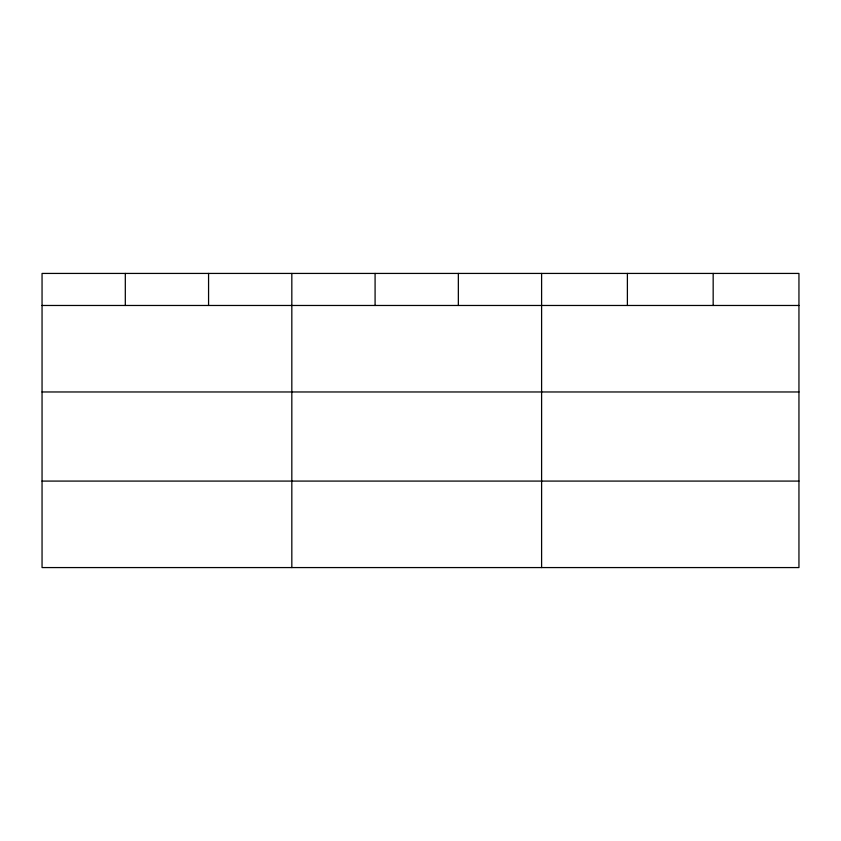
<?xml version="1.0" encoding="UTF-8"?>
<svg xmlns="http://www.w3.org/2000/svg" width="841" height="841" viewBox="0 0 841 841"><rect width="100%" height="100%" fill="white"/><g stroke="black" fill="none" stroke-linecap="round" stroke-linejoin="round"><path stroke-width="1.26" d="M798.95 391.969L798.95 273.43L42.05 273.43L42.05 567.57L798.95 567.57L798.95 391.969L42.05 391.969M42.05 305.472L798.95 305.472M42.05 481.084L798.95 481.084M713.168 273.43L713.168 305.472M627.386 273.43L627.386 305.472M541.604 273.43L541.604 567.57M458.345 273.43L458.345 305.472M375.086 273.43L375.086 305.472M291.827 273.43L291.827 567.57M208.568 273.43L208.568 305.472M125.309 273.43L125.309 305.472"/></g></svg>
